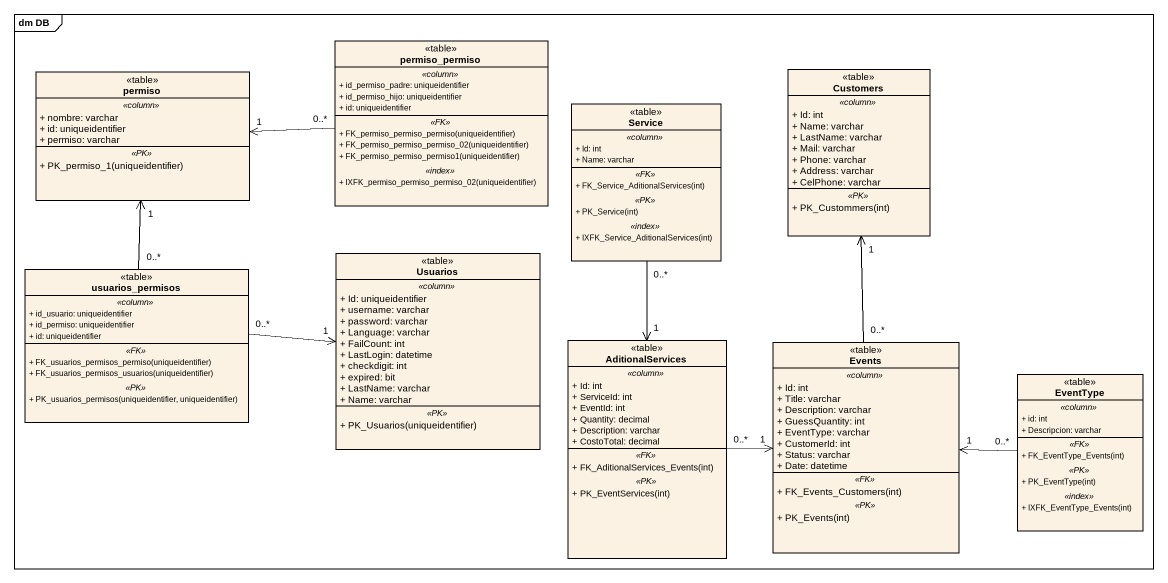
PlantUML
@startuml
mainframe dm DB
hide circle
hide empty members
skinparam classAttributeIconSize 0
class permiso_permiso <<table>> {
  .. <<column>> ..
  + id_permiso_padre: uniqueidentifier
  + id_permiso_hijo: uniqueidentifier
  + id: uniqueidentifier
  .. <<FK>> ..
  + FK_permiso_permiso_permiso(uniqueidentifier)
  + FK_permiso_permiso_permiso_02(uniqueidentifier)
  + FK_permiso_permiso_permiso1(uniqueidentifier)
  .. <<index>> ..
  + IXFK_permiso_permiso_permiso_02(uniqueidentifier)
}
class permiso <<table>> {
  .. <<column>> ..
  + nombre: varchar
  + id: uniqueidentifier
  + permiso: varchar
  .. <<PK>> ..
  + PK_permiso_1(uniqueidentifier)
}
class Customers <<table>> {
  .. <<column>> ..
  + Id: int
  + Name: varchar
  + LastName: varchar
  + Mail: varchar
  + Phone: varchar
  + Address: varchar
  + CelPhone: varchar
  .. <<PK>> ..
  + PK_Custommers(int)
}
class Service <<table>> {
  .. <<column>> ..
  + Id: int
  + Name: varchar
  .. <<FK>> ..
  + FK_Service_AditionalServices(int)
  .. <<PK>> ..
  + PK_Service(int)
  .. <<index>> ..
  + IXFK_Service_AditionalServices(int)
}
class usuarios_permisos <<table>> {
  .. <<column>> ..
  + id_usuario: uniqueidentifier
  + id_permiso: uniqueidentifier
  + id: uniqueidentifier
  .. <<FK>> ..
  + FK_usuarios_permisos_permiso(uniqueidentifier)
  + FK_usuarios_permisos_usuarios(uniqueidentifier)
  .. <<PK>> ..
  + PK_usuarios_permisos(uniqueidentifier, uniqueidentifier)
}
class Usuarios <<table>> {
  .. <<column>> ..
  + Id: uniqueidentifier
  + username: varchar
  + password: varchar
  + Language: varchar
  + FailCount: int
  + LastLogin: datetime
  + checkdigit: int
  + expired: bit
  + LastName: varchar
  + Name: varchar
  .. <<PK>> ..
  + PK_Usuarios(uniqueidentifier)
}
class AditionalServices <<table>> {
  .. <<column>> ..
  + Id: int
  + ServiceId: int
  + EventId: int
  + Quantity: decimal
  + Description: varchar
  + CostoTotal: decimal
  .. <<FK>> ..
  + FK_AditionalServices_Events(int)
  .. <<PK>> ..
  + PK_EventServices(int)
}
class Events <<table>> {
  .. <<column>> ..
  + Id: int
  + Title: varchar
  + Description: varchar
  + GuessQuantity: int
  + EventType: varchar
  + CustomerId: int
  + Status: varchar
  + Date: datetime
  .. <<FK>> ..
  + FK_Events_Customers(int)
  .. <<PK>> ..
  + PK_Events(int)
}
class EventType <<table>> {
  .. <<column>> ..
  + id: int
  + Descripcion: varchar
  .. <<FK>> ..
  + FK_EventType_Events(int)
  .. <<PK>> ..
  + PK_EventType(int)
  .. <<index>> ..
  + IXFK_EventType_Events(int)
}
permiso_permiso "0..*" -left-> "1" permiso
Service "0..*" --> "1" AditionalServices
usuarios_permisos "0..*" -up-> "1" permiso
usuarios_permisos "0..*" -right-> "1" Usuarios
AditionalServices "0..*" -right-> "1" Events
Events "0..*" -up-> "1" Customers
EventType "0..*" -left-> "1" Events
@enduml
